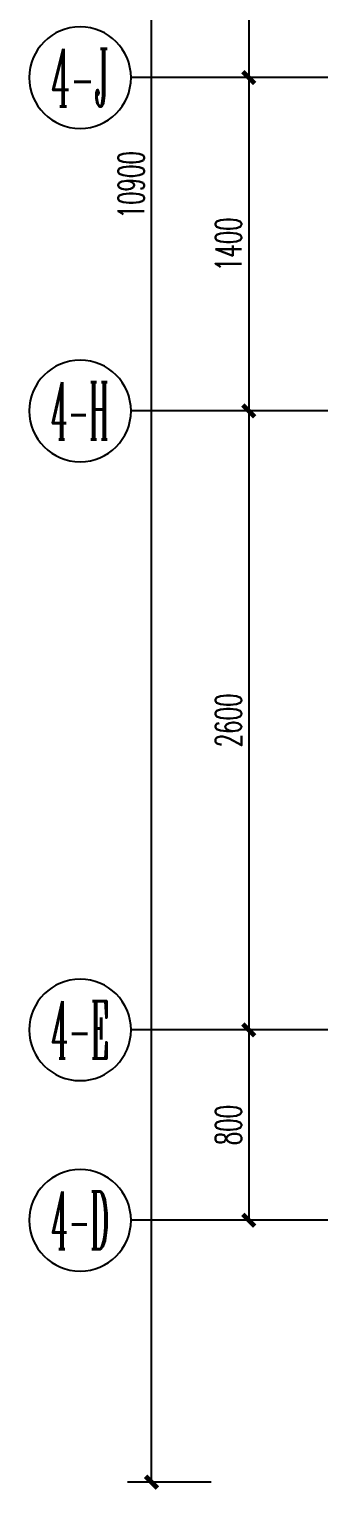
# Model space of a CAD drawing. Extents: x 184967 to 628822, y -100826 to 121332.
# Drawn here: x 389552 to 390803, y 33942 to 40077 of the extents above; entities that cross this region are included whole.
import ezdxf
from ezdxf.enums import TextEntityAlignment as Align

# ---------------------------------------------------------------- set-up
doc = ezdxf.new("R2010")
doc.units = 0
doc.header["$MEASUREMENT"] = 0
doc.layers.add('AXIS_TEXT', color=7, linetype='Continuous')
doc.layers.add('PUB_DIM', color=3, linetype='Continuous')
doc.styles.add('_TCH_AXIS', font='COMPLEX', dxfattribs={"bigfont": 'GBCBIG'})
doc.styles.add('COMPLEX', font='COMPLEX')
doc.styles.add('尺寸标注', font='txt.shx', dxfattribs={"width": 0.6, "height": 110})
doc.dimstyles.new('1-50', dxfattribs={"dimscale": 50, "dimtxt": 110, "dimasz": 1, "dimexe": 2, "dimexo": 2, "dimgap": 0.6, "dimtad": 1, "dimdec": 0, "dimrnd": 5, "dimtxsty": '尺寸标注', "dimblk": 'ARCHTICK', "dimcen": 2.5, "dimclrd": 251, "dimclre": 251, "dimclrt": 50, "dimadec": 0, "dimazin": 0, "dimtfac": 1, "dimtdec": 0, "dimtix": 1, "dimtmove": 2, "dimatfit": 3, "dimldrblk": 'DOT', "dimfxl": 0, "dimarcsym": 0})

# ---------------------------------------------------------------- blocks, each defined once
blk = doc.blocks.new('_ArchTick')
at = {"color": 0, "linetype": 'ByBlock', "const_width": 0.4}
blk.add_lwpolyline([(-0.5, -0.5), (0.5, 0.5)], dxfattribs=at)
blk = doc.blocks.new('*D1135')
at = {"layer": 'Defpoints', "color": 0, "linetype": 'ByBlock', "transparency": 16777216}
for p in [(390064.2, 44873.7), (390803.3, 44873.7), (390803.3, 33973.8)]:
    blk.add_point(p, dxfattribs=at)
at = {"layer": 'PUB_DIM', "color": 251, "lineweight": -2, "transparency": 16777216}
for p, q in [((390314.2, 44873.7), (389964.2, 44873.7)), ((390064.2, 33973.8), (390064.2, 44873.7)), ((390314.2, 33973.8), (389964.2, 33973.8))]:
    blk.add_line(p, q, dxfattribs=at)
at = {"layer": 'PUB_DIM', "color": 251, "linetype": 'ByBlock', "lineweight": -2, "transparency": 16777216, "xscale": 50, "yscale": 50, "zscale": 50}
for p, rotation in [((390064.2, 44873.7), 90), ((390064.2, 33973.8), 270)]:
    blk.add_blockref('_ArchTick', p, dxfattribs=dict(at, rotation=rotation))
at = {"layer": 'PUB_DIM', "color": 50, "linetype": 'ByBlock', "transparency": 16777216, "insert": (389979.2, 39423.8), "char_height": 110, "attachment_point": 5, "rotation": 90, "style": '尺寸标注'}
blk.add_mtext('10900', dxfattribs=at)
blk = doc.blocks.new('_Dot')
at = {"color": 0, "linetype": 'ByBlock', "lineweight": -2}
blk.add_line((-0.5, 0), (-1, 0), dxfattribs=at)
at = {"color": 0, "linetype": 'ByBlock', "const_width": 0.5}
blk.add_lwpolyline([(-0.25, 0, 1), (0.25, 0, 1)], format="xyb", close=True, dxfattribs=at)
blk = doc.blocks.new('*D1138')
at = {"layer": 'Defpoints', "color": 0, "linetype": 'ByBlock', "transparency": 16777216}
for p in [(390788.3, 41273.7), (390472, 39873.7), (390803.3, 39873.7)]:
    blk.add_point(p, dxfattribs=at)
at = {"layer": 'PUB_DIM', "color": 251, "lineweight": -2, "transparency": 16777216}
for p, q in [((390688.3, 41273.7), (390372, 41273.7)), ((390472, 41273.7), (390472, 39873.7)), ((390703.3, 39873.7), (390372, 39873.7))]:
    blk.add_line(p, q, dxfattribs=at)
at = {"layer": 'PUB_DIM', "color": 251, "linetype": 'ByBlock', "lineweight": -2, "transparency": 16777216, "xscale": 50, "yscale": 50, "zscale": 50}
for p, rotation in [((390472, 41273.7), 90), ((390472, 39873.7), 270)]:
    blk.add_blockref('_ArchTick', p, dxfattribs=dict(at, rotation=rotation))
at = {"layer": 'PUB_DIM', "color": 50, "linetype": 'ByBlock', "transparency": 16777216, "insert": (390387, 40573.7), "char_height": 110, "attachment_point": 5, "rotation": 90, "style": '尺寸标注'}
blk.add_mtext('1400', dxfattribs=at)
blk = doc.blocks.new('*D1139')
at = {"layer": 'Defpoints', "color": 0, "linetype": 'ByBlock', "transparency": 16777216}
for p in [(390803.3, 39873.7), (390472, 38473.7), (390803.3, 38473.7)]:
    blk.add_point(p, dxfattribs=at)
at = {"layer": 'PUB_DIM', "color": 251, "lineweight": -2, "transparency": 16777216}
for p, q in [((390703.3, 39873.7), (390372, 39873.7)), ((390472, 39873.7), (390472, 38473.7)), ((390703.3, 38473.7), (390372, 38473.7))]:
    blk.add_line(p, q, dxfattribs=at)
at = {"layer": 'PUB_DIM', "color": 251, "linetype": 'ByBlock', "lineweight": -2, "transparency": 16777216, "xscale": 50, "yscale": 50, "zscale": 50}
for p, rotation in [((390472, 39873.7), 90), ((390472, 38473.7), 270)]:
    blk.add_blockref('_ArchTick', p, dxfattribs=dict(at, rotation=rotation))
at = {"layer": 'PUB_DIM', "color": 50, "linetype": 'ByBlock', "transparency": 16777216, "insert": (390387, 39173.7), "char_height": 110, "attachment_point": 5, "rotation": 90, "style": '尺寸标注'}
blk.add_mtext('1400', dxfattribs=at)
blk = doc.blocks.new('*D1140')
at = {"layer": 'Defpoints', "color": 0, "linetype": 'ByBlock', "transparency": 16777216}
for p in [(390803.3, 38473.7), (390472, 35873.7), (390803.3, 35873.7)]:
    blk.add_point(p, dxfattribs=at)
at = {"layer": 'PUB_DIM', "color": 251, "lineweight": -2, "transparency": 16777216}
for p, q in [((390703.3, 38473.7), (390372, 38473.7)), ((390472, 38473.7), (390472, 35873.7)), ((390703.3, 35873.7), (390372, 35873.7))]:
    blk.add_line(p, q, dxfattribs=at)
at = {"layer": 'PUB_DIM', "color": 251, "linetype": 'ByBlock', "lineweight": -2, "transparency": 16777216, "xscale": 50, "yscale": 50, "zscale": 50}
for p, rotation in [((390472, 38473.7), 90), ((390472, 35873.7), 270)]:
    blk.add_blockref('_ArchTick', p, dxfattribs=dict(at, rotation=rotation))
at = {"layer": 'PUB_DIM', "color": 50, "linetype": 'ByBlock', "transparency": 16777216, "insert": (390387, 37173.7), "char_height": 110, "attachment_point": 5, "rotation": 90, "style": '尺寸标注'}
blk.add_mtext('2600', dxfattribs=at)
blk = doc.blocks.new('*D1141')
at = {"layer": 'Defpoints', "color": 0, "linetype": 'ByBlock', "transparency": 16777216}
for p in [(390803.3, 35873.7), (390472, 35073.7), (390788.3, 35073.7)]:
    blk.add_point(p, dxfattribs=at)
at = {"layer": 'PUB_DIM', "color": 251, "lineweight": -2, "transparency": 16777216}
for p, q in [((390703.3, 35873.7), (390372, 35873.7)), ((390472, 35873.7), (390472, 35073.7)), ((390688.3, 35073.7), (390372, 35073.7))]:
    blk.add_line(p, q, dxfattribs=at)
at = {"layer": 'PUB_DIM', "color": 251, "linetype": 'ByBlock', "lineweight": -2, "transparency": 16777216, "xscale": 50, "yscale": 50, "zscale": 50}
for p, rotation in [((390472, 35873.7), 90), ((390472, 35073.7), 270)]:
    blk.add_blockref('_ArchTick', p, dxfattribs=dict(at, rotation=rotation))
at = {"layer": 'PUB_DIM', "color": 50, "linetype": 'ByBlock', "transparency": 16777216, "insert": (390387, 35473.7), "char_height": 110, "attachment_point": 5, "rotation": 90, "style": '尺寸标注'}
blk.add_mtext('800', dxfattribs=at)
blk = doc.blocks.new('_AXISO')
blk.add_circle((0, 0), 0.5)
at = {"layer": 'AXIS_TEXT', "style": 'COMPLEX', "width": 1.041667}
blk.add_attdef('A', text='', height=0.56, dxfattribs=at).set_placement((-0.25, -0.28), (0.25, -0.28), align=Align.FIT)

msp = doc.modelspace()

# ---------------------------------------------------------------- linework, layer by layer
at = {"layer": 'PUB_DIM', "linetype": 'ByBlock'}
for p, q in [((390803.3, 39873.7), (389978.4, 39873.7)), ((390803.3, 38473.7), (389978.4, 38473.7)), ((390803.3, 35873.7), (389978.4, 35873.7)), ((390803.3, 35073.7), (389978.4, 35073.7))]:
    msp.add_line(p, q, dxfattribs=at)

# ---------------------------------------------------------------- block references
ref = msp.add_blockref('_AXISO', (389765.1, 39873.7), dxfattribs=dict(at, xscale=-426.6560000000001, yscale=426.6560000000001, zscale=426.6560000000001))
ref.add_attrib('A', '4-J', dxfattribs={"layer": 'AXIS_TEXT', "height": 241.35, "style": '_TCH_AXIS', "width": 0.362069}).set_placement((389644.4, 39753.1), (389885.8, 39753.1), align=Align.FIT)
ref = msp.add_blockref('_AXISO', (389765.1, 38473.7), dxfattribs=dict(at, xscale=-426.6560000000001, yscale=426.6560000000001, zscale=426.6560000000001))
ref.add_attrib('A', '4-H', dxfattribs={"layer": 'AXIS_TEXT', "height": 241.35, "style": '_TCH_AXIS', "width": 0.313433}).set_placement((389644.4, 38353.1), (389885.8, 38353.1), align=Align.FIT)
ref = msp.add_blockref('_AXISO', (389765.1, 35873.7), dxfattribs=dict(at, xscale=-426.6560000000001, yscale=426.6560000000001, zscale=426.6560000000001))
ref.add_attrib('A', '4-E', dxfattribs={"layer": 'AXIS_TEXT', "height": 241.35, "style": '_TCH_AXIS', "width": 0.333333}).set_placement((389644.4, 35753.1), (389885.8, 35753.1), align=Align.FIT)
ref = msp.add_blockref('_AXISO', (389765.1, 35073.7), dxfattribs=dict(at, xscale=-426.6560000000001, yscale=426.6560000000001, zscale=426.6560000000001))
ref.add_attrib('A', '4-D', dxfattribs={"layer": 'AXIS_TEXT', "height": 241.35, "style": '_TCH_AXIS', "width": 0.328125}).set_placement((389644.4, 34953.1), (389885.8, 34953.1), align=Align.FIT)

# ---------------------------------------------------------------- dimensions: what is measured, and where the dimension line sits
dim = msp.add_aligned_dim(p1=(390803.3, 33973.8), p2=(390803.3, 44873.7), distance=739.1, dimstyle='1-50', override={"dimfxl": 5, "dimfxlon": 1}, dxfattribs=at)
dim.commit()
dim.dimension.update_dxf_attribs({"geometry": '*D1135', "text_midpoint": (389979.2, 39423.8)})
for base, p1, p2, picture, middle in [((390472, 39873.7), (390788.3, 41273.7), (390803.3, 39873.7), '*D1138', (390387, 40573.7)), ((390472, 38473.7), (390803.3, 39873.7), (390803.3, 38473.7), '*D1139', (390387, 39173.7)), ((390472, 35873.7), (390803.3, 38473.7), (390803.3, 35873.7), '*D1140', (390387, 37173.7)), ((390472, 35073.7), (390803.3, 35873.7), (390788.3, 35073.7), '*D1141', (390387, 35473.7))]:
    dim = msp.add_linear_dim(base=base, p1=p1, p2=p2, angle=270, dimstyle='1-50', override={"dimfxl": 5, "dimfxlon": 1}, dxfattribs=at)
    dim.commit()
    dim.dimension.update_dxf_attribs({"geometry": picture, "text_midpoint": middle})

doc.saveas('drawing.dxf')
